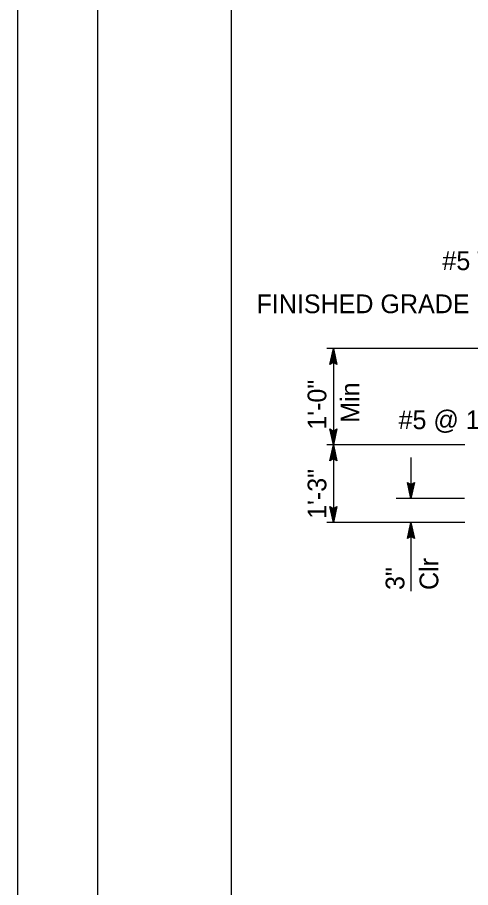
# Model space of a CAD drawing. Extents: x -894 to 1192, y -472 to 714.
# Drawn here: x -894 to -724.8, y 202.4 to 527.5 of the extents above; entities that cross this region are included whole.
import ezdxf

# ---------------------------------------------------------------- set-up
doc = ezdxf.new("R2010")
doc.units = 0
for name, color, linetype in [('border_PLOTTING-ELEMENTS', 7, 'Continuous'), ('border_rw_22x34_Cut_Lines', 7, 'Continuous'), ('border_SHEET', 7, 'Continuous'), ('rd_CONST-DETAIL-anno', 7, 'Continuous')]:
    doc.layers.add(name, color=color, linetype=linetype)

msp = doc.modelspace()

# ---------------------------------------------------------------- linework, layer by layer
at = {"layer": 'border_PLOTTING-ELEMENTS'}
for points in [[(-894.04, -472.44), (865.96, -472.44), (865.96, 713.56), (-894.04, 713.56)], [(-864.04, 670.56), (835.96, 670.56), (835.96, -429.44), (-864.04, -429.44)]]:
    msp.add_lwpolyline(points, close=True, dxfattribs=at)
at = {"layer": 'border_rw_22x34_Cut_Lines'}
msp.add_lwpolyline([(-864.04, 670.56), (835.96, 670.56), (835.96, -429.44), (-864.04, -429.44)], close=True, dxfattribs=at)
at = {"layer": 'border_SHEET'}
msp.add_line((-814.04, -404.44), (-814.04, 645.56), dxfattribs=at)
at = {"layer": 'rd_CONST-DETAIL-anno'}
for p, q in [((-707.36, 403.76), (-778.48, 403.76)), ((-777.36, 397.76), (-776.02, 403.76)), ((-776.02, 403.76), (-776.02, 367.75)), ((-776.02, 403.76), (-776.02, 403.76)), ((-776.02, 403.76), (-774.69, 397.76)), ((-777, 397.98), (-776.02, 402.38)), ((-776.64, 398.21), (-776.02, 401)), ((-776.02, 402.37), (-775.05, 398)), ((-776.02, 401), (-775.4, 398.18)), ((-776.02, 398.56), (-777.36, 397.76)), ((-777.36, 397.76), (-777.36, 397.76)), ((-776.3, 398.39), (-776.02, 399.62)), ((-776.02, 399.62), (-775.76, 398.41)), ((-774.69, 397.76), (-776.02, 398.56)), ((-774.69, 397.76), (-774.69, 397.76)), ((-776.02, 367.75), (-777.35, 373.75)), ((-777.35, 373.75), (-777.35, 373.75)), ((-777.35, 373.75), (-776.02, 372.95)), ((-776.02, 369.14), (-776.99, 373.51)), ((-776.02, 370.51), (-776.64, 373.33)), ((-776.02, 371.89), (-776.29, 373.1)), ((-776.02, 372.95), (-774.68, 373.75)), ((-774.68, 373.75), (-776.02, 367.75)), ((-775.04, 373.53), (-776.02, 369.13)), ((-775.4, 373.3), (-776.02, 370.51)), ((-775.74, 373.12), (-776.02, 371.89)), ((-774.68, 373.75), (-774.68, 373.75)), ((-726.88, 367.75), (-778.48, 367.75)), ((-777.36, 361.75), (-776.02, 367.75)), ((-776.02, 367.75), (-776.02, 338.75)), ((-776.02, 367.75), (-776.02, 367.75)), ((-776.02, 367.75), (-776.02, 367.75)), ((-776.02, 367.75), (-774.69, 361.75)), ((-777, 361.96), (-776.02, 366.37)), ((-776.64, 362.2), (-776.02, 364.98)), ((-776.02, 366.35), (-775.05, 361.98)), ((-776.02, 364.98), (-775.4, 362.16)), ((-776.02, 362.55), (-777.36, 361.75)), ((-777.36, 361.75), (-777.36, 361.75)), ((-776.3, 362.37), (-776.02, 363.6)), ((-776.02, 363.6), (-775.76, 362.39)), ((-774.69, 361.75), (-776.02, 362.55)), ((-774.69, 361.75), (-774.69, 361.75)), ((-747.04, 363), (-747.04, 347.75)), ((-747.04, 347.75), (-748.37, 353.75)), ((-748.37, 353.75), (-748.37, 353.75)), ((-748.37, 353.75), (-747.04, 352.95)), ((-747.05, 349.14), (-748.01, 353.51)), ((-747.04, 350.51), (-747.67, 353.33)), ((-747.04, 351.89), (-747.31, 353.1)), ((-747.04, 352.95), (-745.7, 353.75)), ((-745.7, 353.75), (-747.04, 347.75)), ((-746.06, 353.53), (-747.04, 349.13)), ((-746.42, 353.3), (-747.04, 350.51)), ((-746.76, 353.12), (-747.04, 351.89)), ((-745.7, 353.75), (-745.7, 353.75)), ((-776.02, 338.75), (-777.35, 344.75)), ((-777.35, 344.75), (-777.35, 344.75)), ((-777.35, 344.75), (-776.02, 343.95)), ((-776.02, 343.95), (-774.68, 344.75)), ((-774.68, 344.75), (-776.02, 338.75)), ((-774.68, 344.75), (-774.68, 344.75)), ((-727.07, 347.75), (-752.57, 347.75)), ((-747.04, 347.75), (-747.04, 347.75)), ((-776.02, 340.14), (-776.99, 344.51)), ((-776.02, 341.51), (-776.64, 344.33)), ((-776.02, 342.89), (-776.29, 344.1)), ((-775.04, 344.53), (-776.02, 340.13)), ((-775.4, 344.3), (-776.02, 341.51)), ((-775.74, 344.12), (-776.02, 342.89)), ((-726.88, 338.75), (-778.48, 338.75)), ((-776.02, 338.75), (-776.02, 338.75)), ((-748.38, 332.75), (-747.04, 338.75)), ((-747.04, 338.75), (-747.04, 313.14)), ((-747.04, 338.75), (-747.04, 338.75)), ((-747.04, 338.75), (-745.71, 332.75)), ((-748.03, 332.96), (-747.04, 337.37)), ((-747.67, 333.2), (-747.04, 335.98)), ((-747.04, 337.35), (-746.07, 332.98)), ((-747.04, 335.98), (-746.42, 333.16)), ((-747.04, 333.55), (-748.38, 332.75)), ((-748.38, 332.75), (-748.38, 332.75)), ((-747.32, 333.37), (-747.05, 334.6)), ((-747.05, 334.6), (-746.78, 333.39)), ((-745.71, 332.75), (-747.04, 333.55)), ((-745.71, 332.75), (-745.71, 332.75))]:
    msp.add_line(p, q, dxfattribs=at)

# ---------------------------------------------------------------- texts
for s, p in [('#5 TOTAL 2', (-735.31, 433.06)), ('FINISHED GRADE', (-804.73, 416.97)), ('#5 @ 16', (-751.67, 373.64))]:
    msp.add_text(s, height=7, dxfattribs=at).set_placement(p)
for s, p in [('1\'-0"', (-778.65, 373.46)), ('Min', (-766.27, 376.01)), ('1\'-3"', (-778.65, 340.13)), ('Clr', (-736.83, 313.56)), ('3"', (-749.5, 313.56))]:
    msp.add_text(s, height=7, rotation=90, dxfattribs=at).set_placement(p)

doc.saveas('drawing.dxf')
